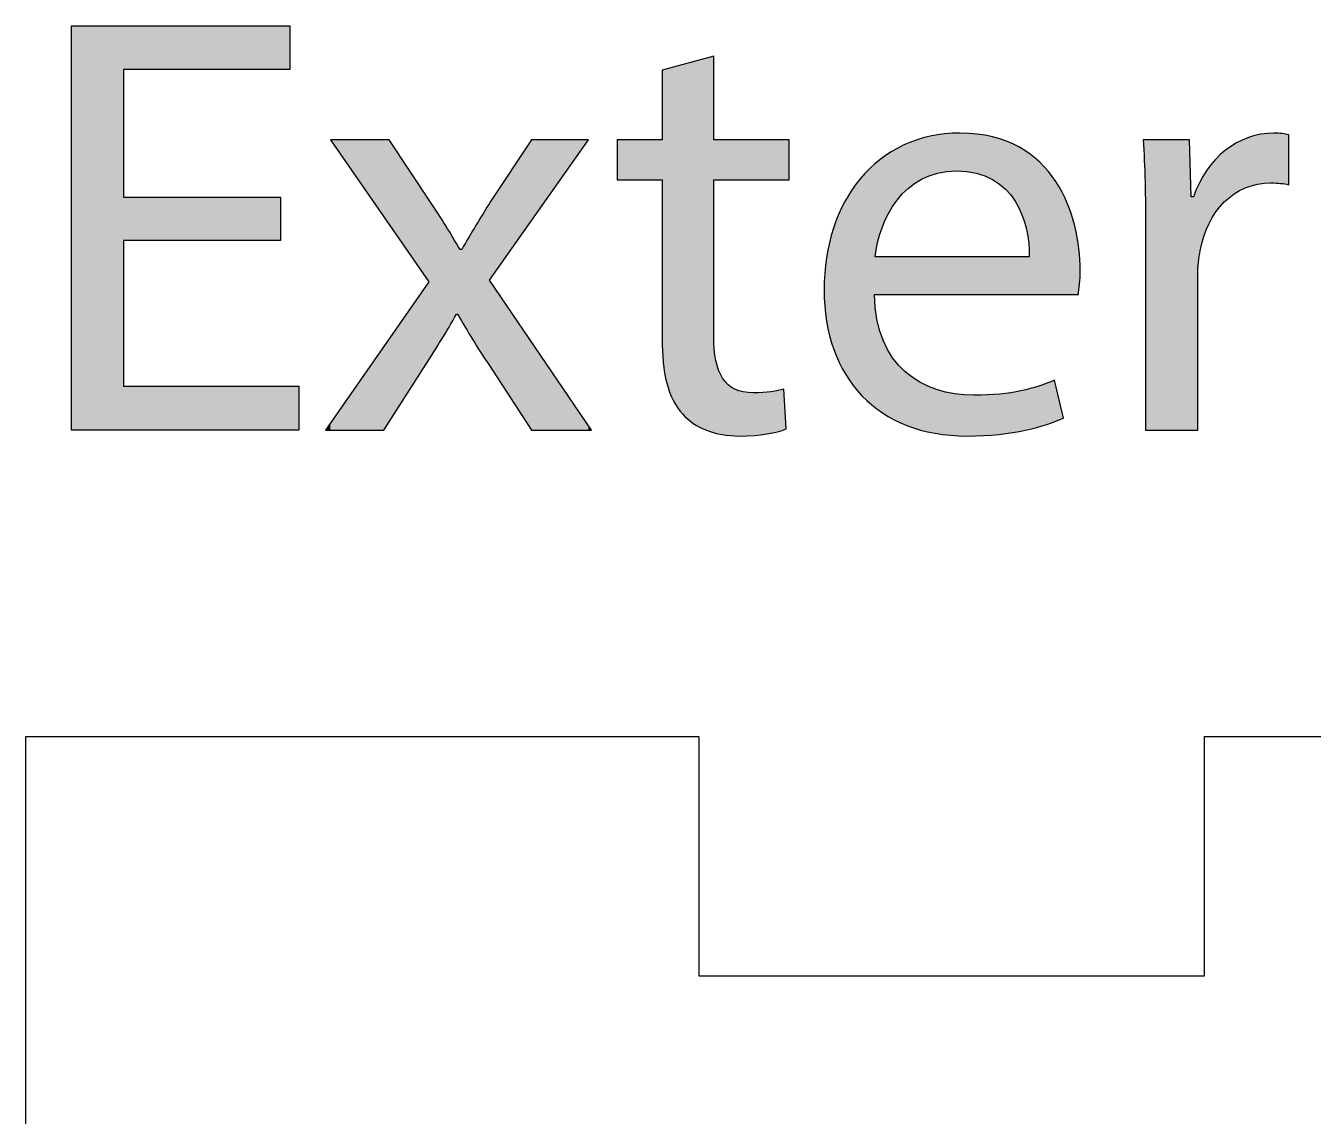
# Model space of a CAD drawing. Extents: x 28 to 546, y -814 to -28.
# Drawn here: x 91.3 to 145, y -630.5 to -585 of the extents above; entities that cross this region are included whole.
import ezdxf

# ---------------------------------------------------------------- set-up
doc = ezdxf.new("R2010")
doc.units = 0
doc.layers.add('LAYER_1', color=7, linetype='CONTINUOUS')

# ---------------------------------------------------------------- blocks, each defined once
blk = doc.blocks.new('*U41')
at = {"layer": 'LAYER_1', "color": 250, "extrusion": (0, 0, -1)}
for points in [[(-93.16, -601.857), (-93.16, -584.976), (-95.339, -601.857)], [(-95.339, -601.857), (-93.16, -584.976), (-95.339, -584.976)], [(-101.901, -586.804), (-101.901, -584.976), (-102.277, -586.804)], [(-102.277, -586.804), (-101.901, -584.976), (-102.277, -584.976)], [(-101.901, -601.857), (-101.901, -600.029), (-102.277, -601.857)], [(-102.277, -601.857), (-101.901, -600.029), (-102.277, -600.029)], [(-102.277, -601.857), (-102.277, -600.029), (-102.653, -601.857)], [(-102.653, -601.857), (-102.277, -600.029), (-102.653, -600.029)]]:
    blk.add_solid(points, dxfattribs=at)
at = {"layer": 'LAYER_1', "color": 250}
for points in [[(95.339, -586.804), (95.339, -584.976), (101.901, -586.804)], [(101.901, -586.804), (95.339, -584.976), (101.901, -584.976)], [(95.339, -593.943), (95.339, -592.14), (101.901, -593.943)], [(101.901, -593.943), (95.339, -592.14), (101.901, -592.14)], [(95.339, -601.857), (95.339, -600.029), (101.901, -601.857)], [(101.901, -601.857), (95.339, -600.029), (101.901, -600.029)]]:
    blk.add_solid(points, dxfattribs=at)
blk = doc.blocks.new('*U42')
at = {"layer": 'LAYER_1', "color": 250, "extrusion": (0, 0, -1)}
for points in [[(-106.209, -592.956), (-103.98, -589.735), (-106.209, -589.735)], [(-106.435, -593.282), (-106.209, -589.735), (-106.435, -589.735)], [(-107.962, -595.49), (-106.435, -589.735), (-107.962, -592.038)], [(-112.371, -593.109), (-112.371, -589.735), (-114.75, -589.735)], [(-108.088, -595.671), (-107.962, -592.038), (-108.088, -592.227)], [(-108.088, -598.921), (-108.088, -592.227), (-108.163, -598.798)], [(-108.163, -598.798), (-108.088, -592.227), (-108.163, -592.34)], [(-108.163, -598.798), (-108.163, -592.34), (-109.24, -597.024)], [(-109.24, -597.024), (-108.163, -592.34), (-109.24, -594.076)], [(-110.617, -595.596), (-110.617, -592.398), (-110.667, -595.525)], [(-110.667, -595.525), (-110.667, -592.315), (-112.371, -593.109)], [(-109.24, -597.024), (-109.24, -594.076), (-109.29, -597.024)], [(-109.29, -597.024), (-109.24, -594.076), (-109.29, -594.157)], [(-109.39, -597.185), (-109.29, -594.157), (-109.39, -594.319)], [(-109.465, -597.307), (-109.39, -594.319), (-109.465, -594.319)], [(-110.667, -599.243), (-110.617, -595.596), (-110.667, -595.669)], [(-112.371, -601.857), (-110.667, -595.669), (-112.371, -598.174)], [(-107.962, -599.128), (-107.962, -595.851), (-108.088, -598.921)], [(-106.209, -601.857), (-106.209, -598.369), (-106.435, -601.507)], [(-106.435, -601.507), (-106.435, -598.045), (-107.962, -599.128)], [(-112.371, -601.857), (-112.371, -598.174), (-114.75, -601.857)], [(-114.75, -601.857), (-112.371, -598.174), (-114.75, -601.673)], [(-114.75, -601.857), (-114.75, -601.673), (-114.875, -601.857)]]:
    blk.add_solid(points, dxfattribs=at)
at = {"layer": 'LAYER_1', "color": 250}
for points in [[(106.209, -592.956), (106.209, -589.735), (106.435, -593.282)], [(106.435, -593.282), (106.435, -589.735), (107.962, -595.49)], [(112.371, -593.109), (110.667, -592.315), (112.371, -589.735)], [(107.962, -595.49), (107.962, -592.038), (108.088, -595.671)], [(110.592, -599.128), (109.465, -594.319), (110.592, -592.44)], [(110.617, -599.166), (110.592, -592.44), (110.617, -592.398)], [(110.592, -599.128), (110.592, -592.44), (110.617, -599.166)], [(110.667, -595.525), (110.617, -592.398), (110.667, -592.315)], [(109.29, -597.024), (109.29, -594.157), (109.39, -597.185)], [(109.39, -597.185), (109.39, -594.319), (109.465, -597.307)], [(109.465, -597.307), (109.465, -594.319), (110.592, -599.128)], [(108.088, -598.921), (107.962, -595.851), (108.088, -595.671)], [(110.617, -599.166), (110.617, -595.596), (110.667, -599.243)], [(110.667, -599.243), (110.667, -595.669), (112.371, -601.857)], [(107.962, -599.128), (106.435, -598.045), (107.962, -595.851)], [(106.209, -601.857), (103.98, -601.57), (106.209, -598.369)], [(106.435, -601.507), (106.209, -598.369), (106.435, -598.045)], [(103.98, -601.857), (103.78, -601.857), (103.98, -601.57)], [(103.98, -601.857), (103.98, -601.57), (106.209, -601.857)]]:
    blk.add_solid(points, dxfattribs=at)
blk = doc.blocks.new('*U43')
at = {"layer": 'LAYER_1', "color": 250}
for points in [[(119.132, -601.58), (118.682, -586.602), (119.132, -586.481)], [(119.684, -601.87), (119.132, -586.481), (119.684, -586.334)], [(119.132, -601.58), (119.132, -586.481), (119.684, -601.87)], [(119.985, -601.953), (119.684, -586.334), (119.985, -586.253)], [(119.684, -601.87), (119.684, -586.334), (119.985, -601.953)], [(117.876, -599.029), (117.831, -586.829), (117.876, -586.817)], [(117.831, -598.026), (117.831, -586.829), (117.876, -599.029)], [(118.022, -599.895), (117.876, -586.817), (118.022, -586.778)], [(117.876, -599.029), (117.876, -586.817), (118.022, -599.895)], [(118.285, -600.614), (118.022, -586.778), (118.285, -586.708)], [(118.022, -599.895), (118.022, -586.778), (118.285, -600.614)], [(118.682, -601.182), (118.285, -586.708), (118.682, -586.602)], [(118.285, -600.614), (118.285, -586.708), (118.682, -601.182)], [(118.682, -601.182), (118.682, -586.602), (119.132, -601.58)], [(115.952, -591.413), (115.952, -589.735), (117.831, -591.413)], [(117.831, -591.413), (115.952, -589.735), (117.831, -589.735)], [(119.985, -601.953), (119.985, -597.95), (120.07, -601.976)], [(120.07, -601.976), (120.07, -598.952), (120.184, -602.008)], [(120.184, -602.008), (120.184, -599.356), (120.331, -602.048)], [(120.331, -602.048), (120.331, -599.65), (120.351, -602.05)], [(120.351, -602.05), (120.351, -599.691), (120.575, -602.068)], [(120.575, -602.068), (120.575, -599.956), (120.862, -602.092)], [(120.862, -602.092), (120.862, -600.148), (121.062, -602.108)], [(122.198, -602.024), (121.638, -600.305), (122.198, -600.27)], [(122.389, -601.973), (122.198, -600.27), (122.389, -600.258)], [(122.915, -601.834), (122.389, -600.258), (122.915, -600.154)]]:
    blk.add_solid(points, dxfattribs=at)
at = {"layer": 'LAYER_1', "color": 250, "extrusion": (0, 0, -1)}
for points in [[(-119.985, -591.413), (-119.985, -589.735), (-120.07, -591.413)], [(-120.07, -591.413), (-119.985, -589.735), (-120.07, -589.735)], [(-120.07, -591.413), (-120.07, -589.735), (-120.184, -591.413)], [(-120.184, -591.413), (-120.07, -589.735), (-120.184, -589.735)], [(-120.184, -591.413), (-120.184, -589.735), (-120.331, -591.413)], [(-120.331, -591.413), (-120.184, -589.735), (-120.331, -589.735)], [(-120.331, -591.413), (-120.331, -589.735), (-120.351, -591.413)], [(-120.351, -591.413), (-120.331, -589.735), (-120.351, -589.735)], [(-120.351, -591.413), (-120.351, -589.735), (-120.575, -591.413)], [(-120.575, -591.413), (-120.351, -589.735), (-120.575, -589.735)], [(-120.575, -591.413), (-120.575, -589.735), (-120.862, -591.413)], [(-120.862, -591.413), (-120.575, -589.735), (-120.862, -589.735)], [(-120.862, -591.413), (-120.862, -589.735), (-121.062, -591.413)], [(-121.062, -591.413), (-120.862, -589.735), (-121.062, -589.735)], [(-121.062, -591.413), (-121.062, -589.735), (-121.214, -591.413)], [(-121.214, -591.413), (-121.062, -589.735), (-121.214, -589.735)], [(-121.214, -591.413), (-121.214, -589.735), (-121.638, -591.413)], [(-121.638, -591.413), (-121.214, -589.735), (-121.638, -589.735)], [(-121.638, -591.413), (-121.638, -589.735), (-122.198, -591.413)], [(-122.198, -591.413), (-121.638, -589.735), (-122.198, -589.735)], [(-122.198, -591.413), (-122.198, -589.735), (-122.389, -591.413)], [(-122.389, -591.413), (-122.198, -589.735), (-122.389, -589.735)], [(-122.389, -591.413), (-122.389, -589.735), (-122.915, -591.413)], [(-122.915, -591.413), (-122.389, -589.735), (-122.915, -589.735)], [(-122.915, -591.413), (-122.915, -589.735), (-123.015, -591.413)], [(-123.015, -591.413), (-122.915, -589.735), (-123.015, -589.735)], [(-123.015, -591.413), (-123.015, -589.735), (-123.141, -591.413)], [(-123.141, -591.413), (-123.015, -589.735), (-123.141, -589.735)], [(-120.07, -601.976), (-119.985, -597.95), (-120.07, -598.952)], [(-120.184, -602.008), (-120.07, -598.952), (-120.184, -599.356)], [(-120.331, -602.048), (-120.184, -599.356), (-120.331, -599.65)], [(-120.351, -602.05), (-120.331, -599.65), (-120.351, -599.691)], [(-120.575, -602.068), (-120.351, -599.691), (-120.575, -599.956)], [(-120.862, -602.092), (-120.575, -599.956), (-120.862, -600.148)], [(-121.062, -602.108), (-120.862, -600.148), (-121.062, -600.215)], [(-121.062, -602.108), (-121.062, -600.215), (-121.214, -602.097)], [(-121.214, -602.097), (-121.062, -600.215), (-121.214, -600.265)], [(-121.214, -602.097), (-121.214, -600.265), (-121.638, -602.065)], [(-121.638, -602.065), (-121.214, -600.265), (-121.638, -600.305)], [(-121.638, -602.065), (-121.638, -600.305), (-122.198, -602.024)], [(-122.198, -602.024), (-122.198, -600.27), (-122.389, -601.973)], [(-122.389, -601.973), (-122.389, -600.258), (-122.915, -601.834)], [(-122.915, -601.834), (-122.915, -600.154), (-123.015, -601.808)]]:
    blk.add_solid(points, dxfattribs=at)
blk = doc.blocks.new('*U44')
at = {"layer": 'LAYER_1', "color": 250}
for points in [[(128.443, -591.514), (128.367, -589.78), (128.443, -589.749)], [(128.584, -591.428), (128.443, -589.749), (128.584, -589.71)], [(128.619, -591.407), (128.584, -589.71), (128.619, -589.701)], [(128.66, -591.382), (128.619, -589.701), (128.66, -589.69)], [(128.979, -591.237), (128.66, -589.69), (128.979, -589.602)], [(129.021, -591.224), (128.979, -589.602), (129.021, -589.59)], [(129.227, -591.16), (129.021, -589.59), (129.227, -589.557)], [(129.283, -591.142), (129.227, -589.557), (129.283, -589.548)], [(129.326, -591.129), (129.283, -589.548), (129.326, -589.542)], [(129.633, -591.073), (129.326, -589.542), (129.633, -589.493)], [(129.7, -591.061), (129.633, -589.493), (129.7, -589.489)], [(129.873, -591.051), (129.7, -589.489), (129.873, -589.48)], [(130.046, -591.041), (129.873, -589.48), (130.046, -589.471)], [(130.104, -591.037), (130.046, -589.471), (130.104, -589.468)], [(130.279, -591.047), (130.104, -589.468), (130.279, -589.459)], [(130.104, -591.037), (130.104, -589.468), (130.279, -591.047)], [(130.279, -591.047), (130.279, -589.459), (130.547, -591.062)], [(130.547, -591.062), (130.547, -589.474), (130.554, -591.064)], [(130.554, -591.064), (130.554, -589.475), (130.855, -591.117)], [(130.855, -591.117), (130.855, -589.492), (130.948, -591.134)], [(130.948, -591.134), (130.948, -589.497), (130.987, -591.146)], [(130.987, -591.146), (130.987, -589.499), (131.309, -591.248)], [(131.309, -591.248), (131.309, -589.556), (131.63, -591.4)], [(131.63, -591.4), (131.63, -589.613), (131.631, -591.4)], [(131.631, -591.4), (131.631, -589.613), (131.889, -591.568)], [(131.889, -591.568), (131.889, -589.694), (131.916, -591.586)], [(131.916, -591.586), (131.916, -589.703), (131.929, -591.597)], [(131.929, -591.597), (131.929, -589.707), (132.167, -591.801)], [(127.395, -592.621), (127.282, -590.318), (127.395, -590.239)], [(127.45, -592.528), (127.395, -590.239), (127.45, -590.209)], [(127.454, -592.523), (127.45, -590.209), (127.454, -590.208)], [(127.518, -592.432), (127.454, -590.208), (127.518, -590.173)], [(127.643, -592.255), (127.518, -590.173), (127.643, -590.106)], [(127.859, -592.001), (127.643, -590.106), (127.859, -589.989)], [(127.901, -591.961), (127.859, -589.989), (127.901, -589.967)], [(127.968, -591.895), (127.901, -589.967), (127.968, -589.939)], [(128.049, -591.818), (127.968, -589.939), (128.049, -589.907)], [(128.1, -591.768), (128.049, -589.907), (128.1, -589.886)], [(128.367, -591.56), (128.1, -589.886), (128.367, -589.78)], [(132.167, -591.801), (132.167, -589.781), (132.211, -591.85)], [(132.211, -591.85), (132.211, -589.795), (132.384, -592.041)], [(132.384, -592.041), (132.384, -589.876), (132.571, -592.302)], [(132.571, -592.302), (132.571, -589.963), (132.728, -592.58)], [(132.728, -592.58), (132.728, -590.037), (132.731, -592.588)], [(132.731, -592.588), (132.731, -590.038), (132.815, -592.775)], [(132.815, -592.775), (132.815, -590.092), (132.857, -592.87)], [(132.857, -592.87), (132.857, -590.119), (133.003, -593.343)], [(133.003, -593.343), (133.003, -590.212), (133.041, -593.468)], [(133.041, -593.468), (133.041, -590.237), (133.137, -594.063)], [(133.137, -594.063), (133.137, -590.298), (133.159, -594.619)], [(126.697, -600.891), (126.58, -590.867), (126.697, -590.765)], [(126.722, -596.197), (126.697, -590.765), (126.722, -590.743)], [(126.8, -594.178), (126.722, -590.743), (126.8, -590.675)], [(126.827, -594.027), (126.8, -590.675), (126.827, -590.652)], [(126.928, -593.691), (126.827, -590.652), (126.928, -590.564)], [(127.011, -593.415), (126.928, -590.564), (127.011, -590.506)], [(127.028, -593.377), (127.011, -590.506), (127.028, -590.494)], [(127.058, -593.311), (127.028, -590.494), (127.058, -590.473)], [(127.282, -592.814), (127.058, -590.473), (127.282, -590.318)], [(126.112, -600.351), (125.813, -591.756), (126.112, -591.357)], [(126.174, -600.424), (126.112, -591.357), (126.174, -591.289)], [(126.112, -600.351), (126.112, -591.357), (126.174, -600.424)], [(126.5, -600.728), (126.174, -591.289), (126.5, -590.937)], [(126.174, -600.424), (126.174, -591.289), (126.5, -600.728)], [(126.58, -600.804), (126.5, -590.937), (126.58, -590.867)], [(126.5, -600.728), (126.5, -590.937), (126.58, -600.804)], [(126.58, -600.804), (126.58, -590.867), (126.697, -600.891)], [(125.765, -599.932), (125.495, -592.265), (125.765, -591.819)], [(125.813, -600.001), (125.765, -591.819), (125.813, -591.756)], [(125.765, -599.932), (125.765, -591.819), (125.813, -600.001)], [(125.813, -600.001), (125.813, -591.756), (126.112, -600.351)], [(125.461, -599.474), (125.224, -592.811), (125.461, -592.321)], [(125.495, -599.537), (125.461, -592.321), (125.495, -592.265)], [(125.461, -599.474), (125.461, -592.321), (125.495, -599.537)], [(125.495, -599.537), (125.495, -592.265), (125.765, -599.932)], [(125.201, -598.978), (125, -593.393), (125.201, -592.86)], [(125.224, -599.034), (125.201, -592.86), (125.224, -592.811)], [(125.201, -598.978), (125.201, -592.86), (125.224, -599.034)], [(125.224, -599.034), (125.224, -592.811), (125.461, -599.474)], [(124.985, -598.446), (124.824, -594.006), (124.985, -593.433)], [(125, -598.494), (124.985, -593.433), (125, -593.393)], [(124.985, -598.446), (124.985, -593.433), (125, -598.494)], [(125, -598.494), (125, -593.393), (125.201, -598.978)], [(124.815, -597.879), (124.696, -594.647), (124.815, -594.036)], [(124.824, -597.919), (124.815, -594.036), (124.824, -594.006)], [(124.815, -597.879), (124.815, -594.036), (124.824, -597.919)], [(124.824, -597.919), (124.824, -594.006), (124.985, -598.446)], [(124.693, -597.279), (124.619, -595.313), (124.693, -594.666)], [(124.696, -597.309), (124.693, -594.666), (124.696, -594.647)], [(124.693, -597.279), (124.693, -594.666), (124.696, -597.309)], [(124.696, -597.309), (124.696, -594.647), (124.815, -597.879)], [(124.618, -596.645), (124.593, -595.997), (124.618, -595.321)], [(124.619, -596.668), (124.618, -595.321), (124.619, -595.313)], [(124.618, -596.645), (124.618, -595.321), (124.619, -596.668)], [(124.619, -596.668), (124.619, -595.313), (124.693, -597.279)], [(126.697, -600.891), (126.697, -596.197), (126.722, -600.91)], [(126.722, -600.91), (126.722, -596.45), (126.8, -600.968)], [(126.8, -600.968), (126.8, -597.234), (126.827, -600.988)], [(126.827, -600.988), (126.827, -597.324), (126.928, -601.064)], [(126.928, -601.064), (126.928, -597.669), (127.011, -601.126)], [(127.011, -601.126), (127.011, -597.952), (127.028, -601.139)], [(127.028, -601.139), (127.028, -598.011), (127.058, -601.156)], [(127.058, -601.156), (127.058, -598.112), (127.282, -601.288)], [(127.282, -601.288), (127.282, -598.522), (127.395, -601.355)], [(127.395, -601.355), (127.395, -598.731), (127.45, -601.387)], [(127.45, -601.387), (127.45, -598.833), (127.454, -601.389)], [(127.454, -601.389), (127.454, -598.838), (127.518, -601.427)], [(127.518, -601.427), (127.518, -598.911), (127.643, -601.484)], [(127.643, -601.484), (127.643, -599.052), (127.859, -601.582)], [(127.859, -601.582), (127.859, -599.296), (127.901, -601.601)], [(127.901, -601.601), (127.901, -599.343), (127.968, -601.631)], [(127.968, -601.631), (127.968, -599.419), (128.049, -601.668)], [(128.049, -601.668), (128.049, -599.476), (128.1, -601.685)], [(128.1, -601.685), (128.1, -599.513), (128.367, -601.774)], [(128.367, -601.774), (128.367, -599.704), (128.443, -601.799)], [(128.443, -601.799), (128.443, -599.759), (128.584, -601.846)], [(128.584, -601.846), (128.584, -599.86), (128.619, -601.858)], [(128.619, -601.858), (128.619, -599.875), (128.66, -601.867)], [(128.66, -601.867), (128.66, -599.893), (128.979, -601.939)], [(133.901, -601.622), (133.603, -600.008), (133.901, -599.896)], [(133.96, -601.599), (133.901, -599.896), (133.96, -599.874)], [(134.211, -601.502), (133.96, -599.874), (134.211, -599.779)], [(128.979, -601.939), (128.979, -600.033), (129.021, -601.949)], [(129.021, -601.949), (129.021, -600.052), (129.227, -601.996)], [(129.227, -601.996), (129.227, -600.142), (129.283, -602.003)], [(129.283, -602.003), (129.283, -600.167), (129.326, -602.009)], [(129.326, -602.009), (129.326, -600.177), (129.633, -602.049)], [(129.633, -602.049), (129.633, -600.249), (129.7, -602.057)], [(129.7, -602.057), (129.7, -600.265), (129.873, -602.08)], [(129.873, -602.08), (129.873, -600.306), (130.046, -602.087)], [(130.046, -602.087), (130.046, -600.346), (130.104, -602.089)], [(130.104, -602.089), (130.104, -600.351), (130.279, -602.097)], [(130.279, -602.097), (130.279, -600.363), (130.547, -602.108)], [(130.547, -602.108), (130.547, -600.383), (130.554, -602.108)], [(130.948, -602.088), (130.855, -600.405), (130.948, -600.401)], [(130.987, -602.086), (130.948, -600.401), (130.987, -600.399)], [(131.309, -602.07), (130.987, -600.399), (131.309, -600.385)], [(131.63, -602.053), (131.309, -600.385), (131.63, -600.37)], [(131.631, -602.053), (131.63, -600.37), (131.631, -600.37)], [(131.889, -602.04), (131.631, -600.37), (131.889, -600.358)], [(131.916, -602.036), (131.889, -600.358), (131.916, -600.357)], [(131.929, -602.034), (131.916, -600.357), (131.929, -600.356)], [(132.167, -601.996), (131.929, -600.356), (132.167, -600.321)], [(132.211, -601.989), (132.167, -600.321), (132.211, -600.314)], [(132.384, -601.962), (132.211, -600.314), (132.384, -600.288)], [(132.571, -601.932), (132.384, -600.288), (132.571, -600.26)], [(132.728, -601.907), (132.571, -600.26), (132.728, -600.236)], [(132.731, -601.907), (132.728, -600.236), (132.731, -600.236)], [(132.815, -601.894), (132.731, -600.236), (132.815, -600.223)], [(132.857, -601.887), (132.815, -600.223), (132.857, -600.212)], [(133.003, -601.864), (132.857, -600.212), (133.003, -600.173)], [(133.041, -601.854), (133.003, -600.173), (133.041, -600.163)], [(133.137, -601.828), (133.041, -600.163), (133.137, -600.137)], [(133.159, -601.822), (133.137, -600.137), (133.159, -600.132)], [(133.194, -601.812), (133.159, -600.132), (133.194, -600.122)], [(133.56, -601.714), (133.194, -600.122), (133.56, -600.025)], [(133.603, -601.702), (133.56, -600.025), (133.603, -600.008)]]:
    blk.add_solid(points, dxfattribs=at)
at = {"layer": 'LAYER_1', "color": 250, "extrusion": (0, 0, -1)}
for points in [[(-128.443, -591.514), (-128.443, -589.749), (-128.584, -591.428)], [(-128.584, -591.428), (-128.584, -589.71), (-128.619, -591.407)], [(-128.619, -591.407), (-128.619, -589.701), (-128.66, -591.382)], [(-128.66, -591.382), (-128.66, -589.69), (-128.979, -591.237)], [(-128.979, -591.237), (-128.979, -589.602), (-129.021, -591.224)], [(-129.021, -591.224), (-129.021, -589.59), (-129.227, -591.16)], [(-129.227, -591.16), (-129.227, -589.557), (-129.283, -591.142)], [(-129.283, -591.142), (-129.283, -589.548), (-129.326, -591.129)], [(-129.326, -591.129), (-129.326, -589.542), (-129.633, -591.073)], [(-129.633, -591.073), (-129.633, -589.493), (-129.7, -591.061)], [(-129.7, -591.061), (-129.7, -589.489), (-129.873, -591.051)], [(-129.873, -591.051), (-129.873, -589.48), (-130.046, -591.041)], [(-130.046, -591.041), (-130.046, -589.471), (-130.104, -591.037)], [(-130.547, -591.062), (-130.279, -589.459), (-130.547, -589.474)], [(-130.554, -591.064), (-130.547, -589.474), (-130.554, -589.475)], [(-130.855, -591.117), (-130.554, -589.475), (-130.855, -589.492)], [(-130.948, -591.134), (-130.855, -589.492), (-130.948, -589.497)], [(-130.987, -591.146), (-130.948, -589.497), (-130.987, -589.499)], [(-131.309, -591.248), (-130.987, -589.499), (-131.309, -589.556)], [(-131.63, -591.4), (-131.309, -589.556), (-131.63, -589.613)], [(-131.631, -591.4), (-131.63, -589.613), (-131.631, -589.613)], [(-131.889, -591.568), (-131.631, -589.613), (-131.889, -589.694)], [(-131.916, -591.586), (-131.889, -589.694), (-131.916, -589.703)], [(-131.929, -591.597), (-131.916, -589.703), (-131.929, -589.707)], [(-132.167, -591.801), (-131.929, -589.707), (-132.167, -589.781)], [(-127.395, -592.621), (-127.395, -590.239), (-127.45, -592.528)], [(-127.45, -592.528), (-127.45, -590.209), (-127.454, -592.523)], [(-127.454, -592.523), (-127.454, -590.208), (-127.518, -592.432)], [(-127.518, -592.432), (-127.518, -590.173), (-127.643, -592.255)], [(-127.643, -592.255), (-127.643, -590.106), (-127.859, -592.001)], [(-127.859, -592.001), (-127.859, -589.989), (-127.901, -591.961)], [(-127.901, -591.961), (-127.901, -589.967), (-127.968, -591.895)], [(-127.968, -591.895), (-127.968, -589.939), (-128.049, -591.818)], [(-128.049, -591.818), (-128.049, -589.907), (-128.1, -591.768)], [(-128.1, -591.768), (-128.1, -589.886), (-128.367, -591.56)], [(-128.367, -591.56), (-128.367, -589.78), (-128.443, -591.514)], [(-132.211, -591.85), (-132.167, -589.781), (-132.211, -589.795)], [(-132.384, -592.041), (-132.211, -589.795), (-132.384, -589.876)], [(-132.571, -592.302), (-132.384, -589.876), (-132.571, -589.963)], [(-132.728, -592.58), (-132.571, -589.963), (-132.728, -590.037)], [(-132.731, -592.588), (-132.728, -590.037), (-132.731, -590.038)], [(-132.815, -592.775), (-132.731, -590.038), (-132.815, -590.092)], [(-132.857, -592.87), (-132.815, -590.092), (-132.857, -590.119)], [(-133.003, -593.343), (-132.857, -590.119), (-133.003, -590.212)], [(-133.041, -593.468), (-133.003, -590.212), (-133.041, -590.237)], [(-133.137, -594.063), (-133.041, -590.237), (-133.137, -590.298)], [(-133.159, -594.619), (-133.137, -590.298), (-133.159, -590.312)], [(-133.159, -596.197), (-133.159, -590.312), (-133.194, -596.197)], [(-133.194, -596.197), (-133.159, -590.312), (-133.194, -590.335)], [(-126.697, -596.197), (-126.697, -590.765), (-126.722, -596.197)], [(-126.722, -594.619), (-126.722, -590.743), (-126.8, -594.178)], [(-126.8, -594.178), (-126.8, -590.675), (-126.827, -594.027)], [(-126.827, -594.027), (-126.827, -590.652), (-126.928, -593.691)], [(-126.928, -593.691), (-126.928, -590.564), (-127.011, -593.415)], [(-127.011, -593.415), (-127.011, -590.506), (-127.028, -593.377)], [(-127.028, -593.377), (-127.028, -590.494), (-127.058, -593.311)], [(-127.058, -593.311), (-127.058, -590.473), (-127.282, -592.814)], [(-127.282, -592.814), (-127.282, -590.318), (-127.395, -592.621)], [(-133.194, -596.197), (-133.194, -590.335), (-133.56, -596.197)], [(-133.56, -596.197), (-133.194, -590.335), (-133.56, -590.642)], [(-133.56, -596.197), (-133.56, -590.642), (-133.603, -596.197)], [(-133.603, -596.197), (-133.56, -590.642), (-133.603, -590.678)], [(-133.603, -596.197), (-133.603, -590.678), (-133.901, -596.197)], [(-133.901, -596.197), (-133.603, -590.678), (-133.901, -590.998)], [(-133.901, -596.197), (-133.901, -590.998), (-133.96, -596.197)], [(-133.96, -596.197), (-133.901, -590.998), (-133.96, -591.062)], [(-133.96, -596.197), (-133.96, -591.062), (-134.211, -596.197)], [(-134.211, -596.197), (-133.96, -591.062), (-134.211, -591.402)], [(-134.211, -596.197), (-134.211, -591.402), (-134.268, -596.197)], [(-134.268, -596.197), (-134.211, -591.402), (-134.268, -591.479)], [(-134.268, -596.197), (-134.268, -591.479), (-134.587, -596.197)], [(-134.587, -596.197), (-134.268, -591.479), (-134.587, -592.082)], [(-134.587, -596.197), (-134.587, -592.082), (-134.747, -596.197)], [(-134.747, -596.197), (-134.587, -592.082), (-134.747, -592.384)], [(-134.747, -596.197), (-134.747, -592.384), (-135.062, -596.197)], [(-135.062, -596.197), (-134.747, -592.384), (-135.062, -593.337)], [(-135.062, -596.197), (-135.062, -593.337), (-135.213, -596.197)], [(-135.213, -596.197), (-135.062, -593.337), (-135.213, -594.164)], [(-135.213, -596.197), (-135.213, -594.164), (-135.235, -595.894)], [(-135.235, -595.894), (-135.213, -594.164), (-135.235, -594.285)], [(-135.235, -595.894), (-135.235, -594.285), (-135.288, -595.17)], [(-126.722, -596.197), (-126.722, -594.619), (-126.8, -596.197)], [(-126.8, -596.197), (-126.722, -594.619), (-126.8, -594.619)], [(-126.8, -596.197), (-126.8, -594.619), (-126.827, -596.197)], [(-126.827, -596.197), (-126.8, -594.619), (-126.827, -594.619)], [(-126.827, -596.197), (-126.827, -594.619), (-126.928, -596.197)], [(-126.928, -596.197), (-126.827, -594.619), (-126.928, -594.619)], [(-126.928, -596.197), (-126.928, -594.619), (-127.011, -596.197)], [(-127.011, -596.197), (-126.928, -594.619), (-127.011, -594.619)], [(-127.011, -596.197), (-127.011, -594.619), (-127.028, -596.197)], [(-127.028, -596.197), (-127.011, -594.619), (-127.028, -594.619)], [(-127.028, -596.197), (-127.028, -594.619), (-127.058, -596.197)], [(-127.058, -596.197), (-127.028, -594.619), (-127.058, -594.619)], [(-127.058, -596.197), (-127.058, -594.619), (-127.282, -596.197)], [(-127.282, -596.197), (-127.058, -594.619), (-127.282, -594.619)], [(-127.282, -596.197), (-127.282, -594.619), (-127.395, -596.197)], [(-127.395, -596.197), (-127.282, -594.619), (-127.395, -594.619)], [(-127.395, -596.197), (-127.395, -594.619), (-127.45, -596.197)], [(-127.45, -596.197), (-127.395, -594.619), (-127.45, -594.619)], [(-127.45, -596.197), (-127.45, -594.619), (-127.454, -596.197)], [(-127.454, -596.197), (-127.45, -594.619), (-127.454, -594.619)], [(-127.454, -596.197), (-127.454, -594.619), (-127.518, -596.197)], [(-127.518, -596.197), (-127.454, -594.619), (-127.518, -594.619)], [(-127.518, -596.197), (-127.518, -594.619), (-127.643, -596.197)], [(-127.643, -596.197), (-127.518, -594.619), (-127.643, -594.619)], [(-127.643, -596.197), (-127.643, -594.619), (-127.859, -596.197)], [(-127.859, -596.197), (-127.643, -594.619), (-127.859, -594.619)], [(-127.859, -596.197), (-127.859, -594.619), (-127.901, -596.197)], [(-127.901, -596.197), (-127.859, -594.619), (-127.901, -594.619)], [(-127.901, -596.197), (-127.901, -594.619), (-127.968, -596.197)], [(-127.968, -596.197), (-127.901, -594.619), (-127.968, -594.619)], [(-127.968, -596.197), (-127.968, -594.619), (-128.049, -596.197)], [(-128.049, -596.197), (-127.968, -594.619), (-128.049, -594.619)], [(-128.049, -596.197), (-128.049, -594.619), (-128.1, -596.197)], [(-128.1, -596.197), (-128.049, -594.619), (-128.1, -594.619)], [(-128.1, -596.197), (-128.1, -594.619), (-128.367, -596.197)], [(-128.367, -596.197), (-128.1, -594.619), (-128.367, -594.619)], [(-128.367, -596.197), (-128.367, -594.619), (-128.443, -596.197)], [(-128.443, -596.197), (-128.367, -594.619), (-128.443, -594.619)], [(-128.443, -596.197), (-128.443, -594.619), (-128.584, -596.197)], [(-128.584, -596.197), (-128.443, -594.619), (-128.584, -594.619)], [(-128.584, -596.197), (-128.584, -594.619), (-128.619, -596.197)], [(-128.619, -596.197), (-128.584, -594.619), (-128.619, -594.619)], [(-128.619, -596.197), (-128.619, -594.619), (-128.66, -596.197)], [(-128.66, -596.197), (-128.619, -594.619), (-128.66, -594.619)], [(-128.66, -596.197), (-128.66, -594.619), (-128.979, -596.197)], [(-128.979, -596.197), (-128.66, -594.619), (-128.979, -594.619)], [(-128.979, -596.197), (-128.979, -594.619), (-129.021, -596.197)], [(-129.021, -596.197), (-128.979, -594.619), (-129.021, -594.619)], [(-129.021, -596.197), (-129.021, -594.619), (-129.227, -596.197)], [(-129.227, -596.197), (-129.021, -594.619), (-129.227, -594.619)], [(-129.227, -596.197), (-129.227, -594.619), (-129.283, -596.197)], [(-129.283, -596.197), (-129.227, -594.619), (-129.283, -594.619)], [(-129.283, -596.197), (-129.283, -594.619), (-129.326, -596.197)], [(-129.326, -596.197), (-129.283, -594.619), (-129.326, -594.619)], [(-129.326, -596.197), (-129.326, -594.619), (-129.633, -596.197)], [(-129.633, -596.197), (-129.326, -594.619), (-129.633, -594.619)], [(-129.633, -596.197), (-129.633, -594.619), (-129.7, -596.197)], [(-129.7, -596.197), (-129.633, -594.619), (-129.7, -594.619)], [(-129.7, -596.197), (-129.7, -594.619), (-129.873, -596.197)], [(-129.873, -596.197), (-129.7, -594.619), (-129.873, -594.619)], [(-129.873, -596.197), (-129.873, -594.619), (-130.046, -596.197)], [(-130.046, -596.197), (-129.873, -594.619), (-130.046, -594.619)], [(-130.046, -596.197), (-130.046, -594.619), (-130.104, -596.197)], [(-130.104, -596.197), (-130.046, -594.619), (-130.104, -594.619)], [(-130.104, -596.197), (-130.104, -594.619), (-130.279, -596.197)], [(-130.279, -596.197), (-130.104, -594.619), (-130.279, -594.619)], [(-130.279, -596.197), (-130.279, -594.619), (-130.547, -596.197)], [(-130.547, -596.197), (-130.279, -594.619), (-130.547, -594.619)], [(-130.547, -596.197), (-130.547, -594.619), (-130.554, -596.197)], [(-130.554, -596.197), (-130.547, -594.619), (-130.554, -594.619)], [(-130.554, -596.197), (-130.554, -594.619), (-130.855, -596.197)], [(-130.855, -596.197), (-130.554, -594.619), (-130.855, -594.619)], [(-130.855, -596.197), (-130.855, -594.619), (-130.948, -596.197)], [(-130.948, -596.197), (-130.855, -594.619), (-130.948, -594.619)], [(-130.948, -596.197), (-130.948, -594.619), (-130.987, -596.197)], [(-130.987, -596.197), (-130.948, -594.619), (-130.987, -594.619)], [(-130.987, -596.197), (-130.987, -594.619), (-131.309, -596.197)], [(-131.309, -596.197), (-130.987, -594.619), (-131.309, -594.619)], [(-131.309, -596.197), (-131.309, -594.619), (-131.63, -596.197)], [(-131.63, -596.197), (-131.309, -594.619), (-131.63, -594.619)], [(-131.63, -596.197), (-131.63, -594.619), (-131.631, -596.197)], [(-131.631, -596.197), (-131.63, -594.619), (-131.631, -594.619)], [(-131.631, -596.197), (-131.631, -594.619), (-131.889, -596.197)], [(-131.889, -596.197), (-131.631, -594.619), (-131.889, -594.619)], [(-131.889, -596.197), (-131.889, -594.619), (-131.916, -596.197)], [(-131.916, -596.197), (-131.889, -594.619), (-131.916, -594.619)], [(-131.916, -596.197), (-131.916, -594.619), (-131.929, -596.197)], [(-131.929, -596.197), (-131.916, -594.619), (-131.929, -594.619)], [(-131.929, -596.197), (-131.929, -594.619), (-132.167, -596.197)], [(-132.167, -596.197), (-131.929, -594.619), (-132.167, -594.619)], [(-132.167, -596.197), (-132.167, -594.619), (-132.211, -596.197)], [(-132.211, -596.197), (-132.167, -594.619), (-132.211, -594.619)], [(-132.211, -596.197), (-132.211, -594.619), (-132.384, -596.197)], [(-132.384, -596.197), (-132.211, -594.619), (-132.384, -594.619)], [(-132.384, -596.197), (-132.384, -594.619), (-132.571, -596.197)], [(-132.571, -596.197), (-132.384, -594.619), (-132.571, -594.619)], [(-132.571, -596.197), (-132.571, -594.619), (-132.728, -596.197)], [(-132.728, -596.197), (-132.571, -594.619), (-132.728, -594.619)], [(-132.728, -596.197), (-132.728, -594.619), (-132.731, -596.197)], [(-132.731, -596.197), (-132.728, -594.619), (-132.731, -594.619)], [(-132.731, -596.197), (-132.731, -594.619), (-132.815, -596.197)], [(-132.815, -596.197), (-132.731, -594.619), (-132.815, -594.619)], [(-132.815, -596.197), (-132.815, -594.619), (-132.857, -596.197)], [(-132.857, -596.197), (-132.815, -594.619), (-132.857, -594.619)], [(-132.857, -596.197), (-132.857, -594.619), (-133.003, -596.197)], [(-133.003, -596.197), (-132.857, -594.619), (-133.003, -594.619)], [(-133.003, -596.197), (-133.003, -594.619), (-133.041, -596.197)], [(-133.041, -596.197), (-133.003, -594.619), (-133.041, -594.619)], [(-133.041, -596.197), (-133.041, -594.619), (-133.137, -596.197)], [(-133.137, -596.197), (-133.041, -594.619), (-133.137, -594.619)], [(-133.137, -596.197), (-133.137, -594.619), (-133.159, -596.197)], [(-133.159, -596.197), (-133.137, -594.619), (-133.159, -594.619)], [(-126.722, -600.91), (-126.697, -596.197), (-126.722, -596.45)], [(-126.8, -600.968), (-126.722, -596.45), (-126.8, -597.234)], [(-126.827, -600.988), (-126.8, -597.234), (-126.827, -597.324)], [(-126.928, -601.064), (-126.827, -597.324), (-126.928, -597.669)], [(-127.011, -601.126), (-126.928, -597.669), (-127.011, -597.952)], [(-127.028, -601.139), (-127.011, -597.952), (-127.028, -598.011)], [(-127.058, -601.156), (-127.028, -598.011), (-127.058, -598.112)], [(-127.282, -601.288), (-127.058, -598.112), (-127.282, -598.522)], [(-127.395, -601.355), (-127.282, -598.522), (-127.395, -598.731)], [(-127.45, -601.387), (-127.395, -598.731), (-127.45, -598.833)], [(-127.454, -601.389), (-127.45, -598.833), (-127.454, -598.838)], [(-127.518, -601.427), (-127.454, -598.838), (-127.518, -598.911)], [(-127.643, -601.484), (-127.518, -598.911), (-127.643, -599.052)], [(-127.859, -601.582), (-127.643, -599.052), (-127.859, -599.296)], [(-127.901, -601.601), (-127.859, -599.296), (-127.901, -599.343)], [(-127.968, -601.631), (-127.901, -599.343), (-127.968, -599.419)], [(-128.049, -601.668), (-127.968, -599.419), (-128.049, -599.476)], [(-128.1, -601.685), (-128.049, -599.476), (-128.1, -599.513)], [(-128.367, -601.774), (-128.1, -599.513), (-128.367, -599.704)], [(-128.443, -601.799), (-128.367, -599.704), (-128.443, -599.759)], [(-128.584, -601.846), (-128.443, -599.759), (-128.584, -599.86)], [(-128.619, -601.858), (-128.584, -599.86), (-128.619, -599.875)], [(-128.66, -601.867), (-128.619, -599.875), (-128.66, -599.893)], [(-128.979, -601.939), (-128.66, -599.893), (-128.979, -600.033)], [(-133.901, -601.622), (-133.901, -599.896), (-133.96, -601.599)], [(-133.96, -601.599), (-133.96, -599.874), (-134.211, -601.502)], [(-134.211, -601.502), (-134.211, -599.779), (-134.268, -601.48)], [(-134.268, -601.48), (-134.211, -599.779), (-134.268, -600.016)], [(-129.021, -601.949), (-128.979, -600.033), (-129.021, -600.052)], [(-129.227, -601.996), (-129.021, -600.052), (-129.227, -600.142)], [(-129.283, -602.003), (-129.227, -600.142), (-129.283, -600.167)], [(-129.326, -602.009), (-129.283, -600.167), (-129.326, -600.177)], [(-129.633, -602.049), (-129.326, -600.177), (-129.633, -600.249)], [(-129.7, -602.057), (-129.633, -600.249), (-129.7, -600.265)], [(-129.873, -602.08), (-129.7, -600.265), (-129.873, -600.306)], [(-130.046, -602.087), (-129.873, -600.306), (-130.046, -600.346)], [(-130.104, -602.089), (-130.046, -600.346), (-130.104, -600.351)], [(-130.279, -602.097), (-130.104, -600.351), (-130.279, -600.363)], [(-130.547, -602.108), (-130.279, -600.363), (-130.547, -600.383)], [(-130.554, -602.108), (-130.547, -600.383), (-130.554, -600.383)], [(-130.554, -602.108), (-130.554, -600.383), (-130.855, -602.093)], [(-130.855, -602.093), (-130.554, -600.383), (-130.855, -600.405)], [(-130.855, -602.093), (-130.855, -600.405), (-130.948, -602.088)], [(-130.948, -602.088), (-130.948, -600.401), (-130.987, -602.086)], [(-130.987, -602.086), (-130.987, -600.399), (-131.309, -602.07)], [(-131.309, -602.07), (-131.309, -600.385), (-131.63, -602.053)], [(-131.63, -602.053), (-131.63, -600.37), (-131.631, -602.053)], [(-131.631, -602.053), (-131.631, -600.37), (-131.889, -602.04)], [(-131.889, -602.04), (-131.889, -600.358), (-131.916, -602.036)], [(-131.916, -602.036), (-131.916, -600.357), (-131.929, -602.034)], [(-131.929, -602.034), (-131.929, -600.356), (-132.167, -601.996)], [(-132.167, -601.996), (-132.167, -600.321), (-132.211, -601.989)], [(-132.211, -601.989), (-132.211, -600.314), (-132.384, -601.962)], [(-132.384, -601.962), (-132.384, -600.288), (-132.571, -601.932)], [(-132.571, -601.932), (-132.571, -600.26), (-132.728, -601.907)], [(-132.728, -601.907), (-132.728, -600.236), (-132.731, -601.907)], [(-132.731, -601.907), (-132.731, -600.236), (-132.815, -601.894)], [(-132.815, -601.894), (-132.815, -600.223), (-132.857, -601.887)], [(-132.857, -601.887), (-132.857, -600.212), (-133.003, -601.864)], [(-133.003, -601.864), (-133.003, -600.173), (-133.041, -601.854)], [(-133.041, -601.854), (-133.041, -600.163), (-133.137, -601.828)], [(-133.137, -601.828), (-133.137, -600.137), (-133.159, -601.822)], [(-133.159, -601.822), (-133.159, -600.132), (-133.194, -601.812)], [(-133.194, -601.812), (-133.194, -600.122), (-133.56, -601.714)], [(-133.56, -601.714), (-133.56, -600.025), (-133.603, -601.702)], [(-133.603, -601.702), (-133.603, -600.008), (-133.901, -601.622)], [(-134.268, -601.48), (-134.268, -600.016), (-134.587, -601.357)]]:
    blk.add_solid(points, dxfattribs=at)
blk = doc.blocks.new('*U45')
at = {"layer": 'LAYER_1', "color": 250, "extrusion": (0, 0, -1)}
for points in [[(-137.996, -591.513), (-137.918, -589.735), (-137.996, -589.735)], [(-138.018, -593.517), (-137.996, -589.735), (-138.018, -589.735)], [(-138.018, -601.857), (-138.018, -589.735), (-139.847, -601.857)], [(-139.847, -601.857), (-138.018, -589.735), (-139.847, -589.735)], [(-139.847, -601.857), (-139.847, -589.735), (-139.922, -601.857)], [(-139.922, -601.857), (-139.847, -589.735), (-139.922, -592.114)], [(-142.179, -591.748), (-142.179, -589.704), (-142.308, -591.709)], [(-142.308, -591.709), (-142.308, -589.645), (-142.693, -591.592)], [(-142.693, -591.592), (-142.693, -589.544), (-142.833, -591.579)], [(-142.833, -591.579), (-142.833, -589.507), (-143.253, -591.538)], [(-144.005, -591.614), (-143.379, -589.459), (-144.005, -589.534)], [(-141.306, -592.334), (-141.306, -590.22), (-141.353, -592.295)], [(-141.353, -592.295), (-141.353, -590.176), (-141.715, -591.998)], [(-141.715, -591.998), (-141.715, -589.935), (-141.812, -591.945)], [(-141.812, -591.945), (-141.812, -589.87), (-142.179, -591.748)], [(-140.937, -592.778), (-140.937, -590.559), (-140.955, -592.747)], [(-140.955, -592.747), (-140.955, -590.542), (-141.306, -592.334)], [(-140.447, -593.772), (-140.447, -591.223), (-140.571, -593.467)], [(-140.571, -593.467), (-140.571, -591.013), (-140.668, -593.229)], [(-140.668, -593.229), (-140.668, -590.893), (-140.937, -592.778)], [(-140.197, -595.396), (-140.197, -591.693), (-140.264, -594.715)], [(-140.264, -594.715), (-140.264, -591.533), (-140.298, -594.369)], [(-140.298, -594.369), (-140.298, -591.476), (-140.447, -593.772)], [(-139.922, -601.857), (-139.922, -592.114), (-140.022, -601.857)], [(-140.022, -601.857), (-139.922, -592.114), (-140.022, -592.114)], [(-140.022, -601.857), (-140.022, -592.114), (-140.197, -601.857)]]:
    blk.add_solid(points, dxfattribs=at)
at = {"layer": 'LAYER_1', "color": 250}
for points in [[(137.996, -591.513), (137.996, -589.735), (138.018, -593.517)], [(142.179, -591.748), (141.812, -589.87), (142.179, -589.704)], [(142.308, -591.709), (142.179, -589.704), (142.308, -589.645)], [(142.693, -591.592), (142.308, -589.645), (142.693, -589.544)], [(142.833, -591.579), (142.693, -589.544), (142.833, -589.507)], [(143.253, -591.538), (142.833, -589.507), (143.253, -589.47)], [(143.379, -591.551), (143.253, -589.47), (143.379, -589.459)], [(143.253, -591.538), (143.253, -589.47), (143.379, -591.551)], [(143.379, -591.551), (143.379, -589.459), (144.005, -591.614)], [(141.306, -592.334), (140.955, -590.542), (141.306, -590.22)], [(141.353, -592.295), (141.306, -590.22), (141.353, -590.176)], [(141.715, -591.998), (141.353, -590.176), (141.715, -589.935)], [(141.812, -591.945), (141.715, -589.935), (141.812, -589.87)], [(140.937, -592.778), (140.668, -590.893), (140.937, -590.559)], [(140.955, -592.747), (140.937, -590.559), (140.955, -590.542)], [(140.447, -593.772), (140.298, -591.476), (140.447, -591.223)], [(140.571, -593.467), (140.447, -591.223), (140.571, -591.013)], [(140.668, -593.229), (140.571, -591.013), (140.668, -590.893)], [(140.197, -601.857), (140.022, -592.114), (140.197, -591.693)], [(140.264, -594.715), (140.197, -591.693), (140.264, -591.533)], [(140.298, -594.369), (140.264, -591.533), (140.298, -591.476)]]:
    blk.add_solid(points, dxfattribs=at)
blk = doc.blocks.new('BLOCK_5')
at = {"layer": 'LAYER_1'}
blk.add_lwpolyline([(101.901, -593.943), (95.339, -593.943), (95.339, -600.029), (102.653, -600.029), (102.653, -601.857), (93.16, -601.857), (93.16, -584.976), (102.277, -584.976), (102.277, -586.804), (95.339, -586.804), (95.339, -592.14), (101.901, -592.14), (101.901, -593.943)], dxfattribs=at)
for points, knots in [([(119.985, -586.253), (119.985, -586.253), (119.985, -589.735), (119.985, -589.735), (119.985, -589.735), (123.141, -589.735), (123.141, -589.735), (123.141, -589.735), (123.141, -591.413), (123.141, -591.413), (123.141, -591.413), (119.985, -591.413), (119.985, -591.413), (119.985, -591.413), (119.985, -597.95), (119.985, -597.95), (119.985, -599.453), (120.411, -600.305), (121.638, -600.305), (122.214, -600.305), (122.64, -600.23), (122.915, -600.154), (122.915, -600.154), (123.015, -601.808), (123.015, -601.808), (122.59, -601.983), (121.913, -602.108), (121.062, -602.108), (120.035, -602.108), (119.208, -601.782), (118.682, -601.182), (118.056, -600.53), (117.831, -599.453), (117.831, -598.026), (117.831, -598.026), (117.831, -591.413), (117.831, -591.413), (117.831, -591.413), (115.952, -591.413), (115.952, -591.413), (115.952, -591.413), (115.952, -589.735), (115.952, -589.735), (115.952, -589.735), (117.831, -589.735), (117.831, -589.735), (117.831, -589.735), (117.831, -586.829), (117.831, -586.829), (117.831, -586.829), (119.985, -586.253), (119.985, -586.253)], [0, 0, 0, 0, 1, 1, 1, 2, 2, 2, 3, 3, 3, 4, 4, 4, 5, 5, 5, 6, 6, 6, 7, 7, 7, 8, 8, 8, 9, 9, 9, 10, 10, 10, 11, 11, 11, 12, 12, 12, 13, 13, 13, 14, 14, 14, 15, 15, 15, 16, 16, 16, 17, 17, 17, 17]), ([(106.435, -589.735), (106.435, -589.735), (108.163, -592.34), (108.163, -592.34), (108.614, -593.016), (108.989, -593.642), (109.39, -594.319), (109.39, -594.319), (109.465, -594.319), (109.465, -594.319), (109.866, -593.592), (110.267, -592.966), (110.667, -592.315), (110.667, -592.315), (112.371, -589.735), (112.371, -589.735), (112.371, -589.735), (114.75, -589.735), (114.75, -589.735), (114.75, -589.735), (110.617, -595.596), (110.617, -595.596), (110.617, -595.596), (114.875, -601.857), (114.875, -601.857), (114.875, -601.857), (112.371, -601.857), (112.371, -601.857), (112.371, -601.857), (110.592, -599.128), (110.592, -599.128), (110.116, -598.426), (109.716, -597.75), (109.29, -597.024), (109.29, -597.024), (109.24, -597.024), (109.24, -597.024), (108.839, -597.75), (108.413, -598.401), (107.962, -599.128), (107.962, -599.128), (106.209, -601.857), (106.209, -601.857), (106.209, -601.857), (103.78, -601.857), (103.78, -601.857), (103.78, -601.857), (108.088, -595.671), (108.088, -595.671), (108.088, -595.671), (103.98, -589.735), (103.98, -589.735), (103.98, -589.735), (106.435, -589.735), (106.435, -589.735)], [0, 0, 0, 0, 1, 1, 1, 2, 2, 2, 3, 3, 3, 4, 4, 4, 5, 5, 5, 6, 6, 6, 7, 7, 7, 8, 8, 8, 9, 9, 9, 10, 10, 10, 11, 11, 11, 12, 12, 12, 13, 13, 13, 14, 14, 14, 15, 15, 15, 16, 16, 16, 17, 17, 17, 18, 18, 18, 18]), ([(126.697, -596.197), (126.747, -599.178), (128.651, -600.405), (130.855, -600.405), (132.433, -600.405), (133.385, -600.129), (134.211, -599.779), (134.211, -599.779), (134.587, -601.357), (134.587, -601.357), (133.811, -601.707), (132.483, -602.108), (130.554, -602.108), (126.823, -602.108), (124.593, -599.653), (124.593, -595.997), (124.593, -592.34), (126.747, -589.459), (130.279, -589.459), (134.236, -589.459), (135.288, -592.941), (135.288, -595.17), (135.288, -595.621), (135.238, -595.972), (135.213, -596.197), (135.213, -596.197), (126.697, -596.197), (126.697, -596.197)], [0, 0, 0, 0, 1, 1, 1, 2, 2, 2, 3, 3, 3, 4, 4, 4, 5, 5, 5, 6, 6, 6, 7, 7, 7, 8, 8, 8, 9, 9, 9, 9]), ([(138.018, -593.517), (138.018, -592.089), (137.993, -590.862), (137.918, -589.735), (137.918, -589.735), (139.847, -589.735), (139.847, -589.735), (139.847, -589.735), (139.922, -592.114), (139.922, -592.114), (139.922, -592.114), (140.022, -592.114), (140.022, -592.114), (140.573, -590.487), (141.901, -589.459), (143.379, -589.459), (143.629, -589.459), (143.804, -589.484), (144.005, -589.534), (144.005, -589.534), (144.005, -591.614), (144.005, -591.614), (143.779, -591.564), (143.554, -591.538), (143.253, -591.538), (141.7, -591.538), (140.598, -592.716), (140.298, -594.369), (140.248, -594.669), (140.197, -595.02), (140.197, -595.396), (140.197, -595.396), (140.197, -601.857), (140.197, -601.857), (140.197, -601.857), (138.018, -601.857), (138.018, -601.857), (138.018, -601.857), (138.018, -593.517), (138.018, -593.517)], [0, 0, 0, 0, 1, 1, 1, 2, 2, 2, 3, 3, 3, 4, 4, 4, 5, 5, 5, 6, 6, 6, 7, 7, 7, 8, 8, 8, 9, 9, 9, 10, 10, 10, 11, 11, 11, 12, 12, 12, 13, 13, 13, 13]), ([(133.159, -594.619), (133.184, -593.217), (132.583, -591.037), (130.104, -591.037), (127.875, -591.037), (126.898, -593.091), (126.722, -594.619), (126.722, -594.619), (133.159, -594.619), (133.159, -594.619)], [0, 0, 0, 0, 1, 1, 1, 2, 2, 2, 3, 3, 3, 3])]:
    blk.add_open_spline(points, degree=3, knots=knots, dxfattribs=at)
at = {"layer": 'LAYER_1', "color": 250}
for name in ['*U41', '*U43', '*U42', '*U44', '*U45']:
    blk.add_blockref(name, (0, 0), dxfattribs=at)

msp = doc.modelspace()

# ---------------------------------------------------------------- linework, layer by layer
at = {"layer": 'LAYER_1'}
msp.add_lwpolyline([(101.255, -706.091), (101.255, -684.981), (91.256, -684.981), (91.256, -663.871), (101.255, -663.871), (101.255, -642.76), (91.256, -642.76), (91.256, -614.65), (119.367, -614.65), (119.367, -624.652), (140.473, -624.652), (140.473, -614.65), (161.584, -614.65), (161.584, -624.652), (182.694, -624.652), (182.694, -614.65), (203.815, -614.65)], dxfattribs=at)

# ---------------------------------------------------------------- block references
msp.add_blockref('BLOCK_5', (0, 0), dxfattribs=at)

doc.saveas('drawing.dxf')
